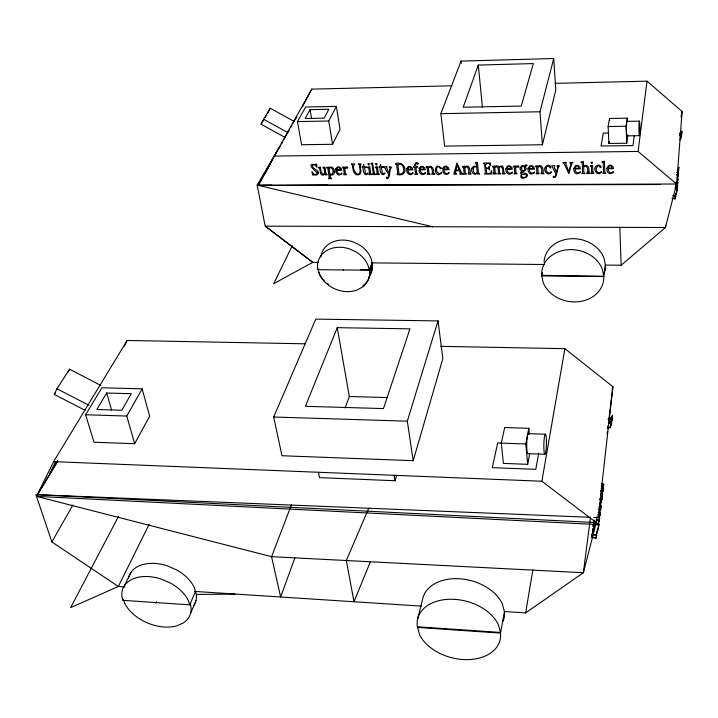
<?xml version="1.0" encoding="UTF-8"?>
<svg xmlns="http://www.w3.org/2000/svg" width="718" height="718" viewBox="0 0 718 718"><rect width="100%" height="100%" fill="white"/><g stroke="black" fill="none" stroke-linecap="round" stroke-linejoin="round"><path stroke-width="1.08" d="M596.084 536.858L595.895 538.329L591.668 537.414L592.718 530.79L593.93 528.125M675.108 197.737L675.037 198.913L671.967 198.321M675.162 188.52L677.209 188.915L677.343 188.43L675.315 187.757M675.315 186.357L677.361 186.743L677.487 186.24L677.586 185.002L675.539 184.607M675.53 183.575L677.568 183.97L677.702 183.449L677.774 182.426L675.746 182.04M677.254 179.177L678.519 172.634L676.509 172.248M679.74 135.603L681.561 135.558L681.633 134.535L679.91 134.212M679.901 133.521L681.714 133.485L681.777 132.597L680.063 132.274M676.535 185.621L682.1 111.514L647.008 81.161L555.068 83.351M675.037 198.913L675.683 196.229L672.613 195.637M611.781 419.294L611.987 418.235M542.422 272.535L541.713 275.891L543.14 282.38A31.188 25.821 9.5 0 0 577.972 301.748A31.188 25.821 9.5 0 0 603.73 276.78L605.373 265.068L621.169 265.22L665.46 227.516L665.658 225.281M681.463 135.926L679.766 135.334M681.624 133.844L680.817 137.273M677.361 186.743L676.643 189.283M677.568 183.97L676.76 186.868M598.453 509.654L600.544 510.103L601.056 505.122L600.553 506.522M440.637 346.345L564.904 348.67L612.903 386.706L598.238 517.624L593.759 517.445M680.511 136.779L680.476 137.353L680.646 136.77M677.774 182.426L677.28 184.643M601.54 498.893L601.594 498.436L600.086 505.526M608.236 427.416L610.076 427.811L610.847 424.392M598.291 528.843L598.965 524.041L595.787 523.359M596.084 520.209L599.252 520.891L599.404 520.299L599.692 517.92L596.523 517.238M597.789 515.084L599.889 515.542L600.042 514.941L600.284 512.975L598.184 512.526M599.701 499.369L601.774 499.809L601.926 499.216L602.519 494.28L600.454 493.84M600.706 491.103L602.77 491.543L603.201 488.599L601.145 488.159M601.289 486.337L603.344 486.777L603.497 486.176L603.739 484.138L601.693 483.699M608.595 423.432L611.485 423.584L611.709 421.717L608.927 421.134M608.128 419.438L611.835 420.209L612.14 418.154L609.358 417.58M599.88 505.508L600.131 503.39M595.895 538.329L596.685 535.081L592.449 534.165L592.036 535.296L594.477 524.131M600.813 500.697L600.517 502.115M677.451 185.657L677.586 185.002M417.4 626.778L500.536 632.45L498.4 624.813A42.506 28.864 14.4 0 0 449.863 599.261A42.506 28.864 14.4 0 0 417.329 626.554L419.662 634.9A42.533 28.864 14.4 0 0 467.732 659.636A42.533 28.864 14.4 0 0 500.482 633.321L504.422 611.512L525.63 612.885L583.375 572.722L596.281 522.596L596.954 517.068M607.087 434.21L607.356 432.003M607.76 428.682L608.173 425.37M608.442 423.162L612.903 386.706M591.668 537.414L592.449 534.165M611.386 424.015L611.44 423.539L610.076 427.811M280.307 145.566L257.197 185.091L265.184 226.152L665.46 227.516L676.518 184.014L638.105 151.444L647.008 81.161M599.252 520.891L599.35 520.083L598.22 524.472M590.474 517.104L583.375 572.722L271.575 556.674L36.492 496.362L53.608 461.647L127.167 340.467L305.177 343.805M611.835 420.209L611.915 419.554L609.142 418.971M603.344 486.777L603.452 485.942L602.905 488.339M600.544 510.103L600.643 509.295M601.774 499.809L601.881 499.019L600.374 504.898M599.889 515.542L599.997 514.734L599.243 517.678M634.254 135.855L632.962 145.566L601.047 145.996L603.273 133.108L608.685 133.018M680.467 136.725L680.386 137.793L680.709 136.716M593.436 523.925L593.328 525.352L593.831 523.763M602.034 497.709L602.106 496.102M627.37 121.306L627.263 118.147L609.501 118.461L608.146 126.539L608.9 143.483L626.706 143.232L627.873 135.029M612.14 418.154L611.718 420.308M600.06 504.61L600.167 503.856M596.308 535.395L598.471 526.339M626.706 143.232L626.078 126.242L627.263 118.147M596.272 535.188L597.134 530.907M593.382 523.817L593.086 526.707L594.01 523.566M608.9 143.483L609.232 141.437M525.63 612.885L532.9 569.751M57.835 461.01L36.492 496.362L596.38 524.481L596.281 522.596L541.857 481.231L564.904 348.67M538.742 453.076L535.799 469.33L492.279 467.66L497.7 442.943L500.976 443.06M593.544 523.296L593.813 521.905M597.726 524.203L597.852 523.53M612.095 417.777L612.328 416.117L612.068 416.943M529.319 433.627L528.834 428.305L504.673 427.533L501.299 443.123L503.417 463.397L527.676 464.313L529.669 453.785M594.046 527.918L594.666 523.673M599.144 512.679L599.297 511.916M527.676 464.313L525.8 443.966L528.834 428.305M681.023 117.025L682.1 111.514M593.544 522.937L594.163 520.083M601.971 498.059L601.02 501.9M597.726 523.844L597.995 522.812M362.913 285.809A26.692 21.585 22.9 0 0 370.255 271.009L371.996 262.896L544.127 264.493M611.915 419.554L611.539 421.304M610.749 424.85L610.453 426.178L611.189 423.907M680.736 137.623L680.502 138.673L680.754 137.829M678.492 169.385L678.923 167.285L678.043 171.342M601.576 493.966L602.249 490.986M602.698 489.003L603.739 484.138M258.058 185.415L660.039 184.526M612.05 416.655L612.445 415.291L611.79 419.312M602.833 490.403L603.201 488.599M676.769 191.814L677.164 189.471L676.688 190.934M598.345 520.981L598.579 520.003M598.175 529.049L597.726 530.548M542.404 144.758L555.804 90.001L553.722 58.526L461.037 61.102L440.879 113.677L444.63 146.122L542.404 144.758L539.99 111.766L553.722 58.526M612.104 389.91L612.634 387.774M677.307 186.321L676.715 188.663M417.634 618.97L422.803 598.417A41.832 28.765 14.3 0 1 459.888 578.789A41.832 28.765 14.3 0 1 502.331 603.91L504.485 611.736A41.832 28.765 14.3 0 1 503.094 621.33M681.777 132.597L680.197 139.983L681.49 135.657M681.633 134.535L680.87 137.443M677.612 181.546L677.963 178.585L677.379 180.281M611.709 421.717L611.314 423.503M677.514 181.582L677.9 179.276L677.487 180.281M677.379 177.49L677.792 175.856L677.451 178.064L678.187 174.07M676.697 190.737L677.361 188.143M600.392 510.301L600.93 506.235L600.598 506.971M594.109 522.695L594.549 520.981M594.253 522.641L594.719 520.801M602.77 491.543L602.923 490.95L600.858 490.511M599.638 513.235L600.347 509.995M599.099 517.965L600.284 512.975M602.124 495.833L602.519 494.28M599.692 517.92L598.031 524.67M598.444 526.052L598.965 524.041M611.359 419.213L611.61 418.423L611.449 420.183L611.404 419.509M675.683 196.229L675.27 197.531M596.685 535.081L596.29 536.247M602.842 490.95L601.801 494.307M413.209 460.678L442.853 358.614L438.025 320.91L315.776 319.124L273.684 417.014L281.977 455.742L413.209 460.678L407.312 421.179L438.025 320.91M678.169 172.419L678.743 169.636L678.124 172.167M318.424 472.157L319.51 477.641L395.026 480.737L396.632 475.388M602.456 491.642L601.774 493.787M676.661 192.218L675.234 196.75L677.209 188.915M681.023 134.176L681.032 134.49M478.296 65.069L463.2 107.233L521.259 106.058L533.321 63.579L478.296 65.069L482.424 107.314M294.838 557.994L280.648 597.017L271.575 556.674L291.499 504.646M345.125 407.95L349.334 396.507L337.245 327.677L409.951 328.835L383.484 408.587L305.401 406.307L337.245 327.677M369.097 270.219L368.549 266.934A26.745 21.612 22.9 0 0 356.02 251.892L349.612 248.94A26.745 21.612 22.9 0 0 317.491 267.087L317.993 269.681L369.097 270.219L371.996 262.896L372.445 265.552A27.383 23.254 -0.1 0 1 368.935 277.184M370.479 561.476L353.992 601.747L346.309 560.525L368.792 508.111M343.312 270.255L343.644 269.465M190.593 613.262L195.951 600.778M189.714 604.843L188.61 601.083A36.08 23.461 22.8 0 0 170.426 583.07L161.676 579.229A36.08 23.461 22.8 0 0 122.024 597.403L122.993 600.356L189.714 604.843L195.484 591.497M317.993 269.681L318.209 269.196M155.914 603.147L156.569 601.702M85.092 410.301L54.281 394.424L56.955 388.761L69.574 369.214L100.861 385.431M68.237 372.023L69.574 369.214M122.993 600.356L123.424 599.485L124.645 603.192A36.053 23.461 22.8 0 0 176.574 625.89L183.117 623.053A36.053 23.461 22.8 0 0 190.97 606.925L190.099 603.955M292.28 245.709L273.657 283.718L312.743 262.339L318.334 262.393M124.573 585.403L131.017 572.291M55.672 461.575L49.398 474.275L57.485 460.893M149.173 524.257L118.335 586.489L70.642 607.643L118.542 516.341M124.196 346.39L127.167 340.467M332.569 144.282L340.045 129.366L336.383 106.372L305.626 107.009L297.467 121.584L301.569 144.731L332.569 144.282L328.754 121.01L336.383 106.372M285.208 137.506L261.029 124.214L263.587 119.242L270.228 108.247L294.12 121.432M267.688 113.184L270.228 108.247M271.79 185.118L257.977 185.28L311.765 89.131L451.918 85.801M264.996 173.505L273.19 158.337M295.834 118.371L296.803 116.549M302.359 106.794L311.765 89.131M134.679 443.706L149.658 416.18L142.155 388.851L101.902 387.765L85.604 414.753L94.004 442.225L134.679 443.706L126.772 416.054L142.155 388.851M310.059 109.63L305.15 118.515L324.15 118.156L328.862 109.244L310.059 109.63L311.567 118.47M274.285 156.389L279.76 146.687M281.402 143.779L282.497 141.832M283.592 139.893L289.076 130.191M290.718 127.283L291.813 125.336M292.908 123.397L296.74 116.603M268.245 167.752L258.345 185.415L257.367 185.415M269.286 166.037L270.399 163.919M125.067 586.902L118.335 586.489L51.884 541.955L72.886 505.014M281.429 143.636L282.56 141.706M106.65 393.024L96.831 409.493L121.809 410.265L131.286 393.715L106.65 393.024L111.622 410.032M261.029 124.214L263.802 119.619M264.915 117.779L266.028 115.939M57.602 461.18L37.318 494.693L589.281 517.256M54.281 394.424L55.483 392.558M258.3 185.504L327.623 185.181M440.879 113.677L539.99 111.766M297.467 121.584L328.754 121.01M664.823 227.525L665.46 227.516M626.994 121.369L639.469 121.154A7.279 0.476 -89.9 0 1 639.801 132.489A7.279 0.476 -89.9 0 1 638.984 131.591A7.279 0.476 -89.9 0 1 639.469 121.154M608.146 126.539L626.078 126.242M626.904 135.864L639.37 135.675M273.935 156.066L638.105 151.444M128.576 577.909A35.703 23.434 22.9 0 1 167.797 566.026L176.457 569.841A35.703 23.434 22.9 0 1 194.398 587.746L196.346 594.468L234.957 594.055M257.259 185.415L676.518 184.014M360.607 269.609L369.303 269.699L369.743 272.301A26.728 21.603 22.9 0 1 362.402 287.11L357.115 289.991A26.728 21.603 22.9 0 1 318.846 272.418M541.713 275.891L603.694 276.583M349.334 396.507L387.37 397.548M273.684 417.014L407.312 421.179M85.604 414.753L126.772 416.054M528.538 433.672L545.527 434.228A10.079 1.283 -88.7 0 1 546.039 450.258A10.079 1.283 -88.7 0 1 543.876 448.211A10.079 1.283 -88.7 0 1 545.527 434.228M501.299 443.123L525.8 443.966M527.748 453.641L544.783 454.252M53.608 461.647L541.857 481.231M596.281 522.596L35.9 494.621L51.884 541.955M194.461 591.408L421.43 606.127M417.248 627.406L500.419 633.088M265.382 226.152L312.743 262.339L265.418 226.332M679.937 133.153L681.714 133.485M679.829 135.235L681.561 135.558M676.302 174.842L678.322 175.219M675.647 182.426L677.675 182.812M675.665 183.063L677.702 183.449M675.441 185.845L677.487 186.24M675.288 188.035L677.343 188.43M673.619 196.05L675.665 196.445M609.286 417.894L612.059 418.477M608.236 419.007L611.942 419.788M608.702 423.01L611.485 423.584M607.338 427.004L609.187 427.389M601.442 485.736L603.497 486.176M599.853 498.768L601.926 499.216M598.911 506.576L600.993 507.025M598.606 509.053L600.697 509.502M597.941 514.483L600.042 514.941M596.236 519.617L599.404 520.299M595.725 523.907L598.902 524.589M595.581 524.445L598.758 525.136M592.404 534.587L596.631 535.502M593.849 537.315L595.958 537.773M257.197 185.091L432.55 226.726M56.955 388.761L88.888 405.239M263.587 119.242L287.828 132.579M318.218 269.169L318.846 272.526A27.383 23.254 -0.1 0 0 324.608 281.276M369.815 268.406L370.255 271.009M394.146 475.271L395.026 480.737M461.037 61.102L461.27 63.319M609.501 118.461L609.591 120.57M619.822 227.355L621.169 265.22M196.346 594.468A35.703 23.434 22.9 0 1 193.86 605.436M528.116 453.579A10.052 1.4 -88.6 0 1 526.77 442.539A10.052 1.4 -88.6 0 1 528.879 434.318M603.605 274.653A30.811 25.651 9.3 0 0 605.409 265.265L604.125 258.525A30.811 25.651 9.3 0 0 570.801 238.744A30.811 25.651 9.3 0 0 544.065 262.07M320.874 256.972A26.539 21.531 22.9 0 1 352.682 241.733L359.045 244.667A26.539 21.531 22.9 0 1 371.457 259.629L372.427 265.489A26.539 21.531 22.9 0 1 369.662 275.38M328.584 284.391A27.383 23.254 -0.1 0 1 327.004 283.296M627.173 135.119A7.261 0.53 -89.9 0 1 626.41 129.087A7.261 0.53 -89.9 0 1 627.128 121.755M603.21 162.367L603.533 172.141L602.752 173.442L605.786 173.424L605.759 172.769L604.825 172.823L604.412 161.308L602.124 161.765L602.151 162.439L603.21 162.367M554.242 176.924L555.113 176.556L555.965 173.846L551.675 165.75L554.718 165.732L554.161 167.357L556.441 172.069L558.065 166.298L557.051 166.37L557.015 165.714L559.322 165.705L559.349 166.181C556.333 167.958 557.653 180.299 553.022 177.014L553.632 176.251L554.242 176.924M588.787 171.817L588.778 172.903L589.711 172.85L589.738 173.505L586.723 173.523L586.696 173.038C589.137 171.629 587.1 163.363 583.662 167.132L583.878 172.93L584.811 172.876L584.847 173.532L581.831 173.541L582.603 172.239L582.199 162.51L581.149 162.582L581.113 161.909L583.375 161.46L583.626 166.352C587.216 162.896 589.972 168.533 588.787 171.817M592.906 171.799L592.897 172.885L593.831 172.832L593.858 173.487L590.833 173.496L591.605 172.203L591.435 166.379L590.384 166.45L590.349 165.777L592.601 165.328L592.906 171.799M546.174 168.515C545.231 171.467 549.126 175.093 551.128 171.764L551.532 172.078C547.663 178.136 540.986 167.985 547.197 165.678C549.791 163.462 552.492 169.753 549.719 167.599C550.239 165.086 545.608 166.163 546.174 168.515M317.275 172.571L316.378 174.357L314.583 174.321A2.54 2.127 27.6 0 1 313.272 173.406L311.989 171.773L312.626 175.021L313.326 175.021L313.147 174.366L314.367 174.941A4.263 3.572 27.7 0 0 316.602 175.03C322.974 170.866 311.1 169.295 312.465 165.077L314.681 164.754L317.051 167.411L316.485 164.036L315.794 164.036L315.956 164.7C305.5 162.636 314.215 170.292 317.275 172.571M368.038 163.955C368.944 167.491 370.326 161.918 368.038 163.955M473.126 168.631L473.386 171.467L474.661 173.325A1.562 1.355 17.1 0 0 476.043 173.487L477.228 172.517L476.707 167.132L474.58 166.657L473.126 168.631M375.711 163.901C376.609 167.447 378.009 161.864 375.711 163.901M386.481 167.626L389.129 172.957L390.251 167.339L389.3 167.411L389.21 166.773L391.463 167.222C388.797 170.184 390.664 175.569 387.944 178.585L386.634 178.45L386.338 177.238L387.908 177.768L388.815 174.689L384.157 166.809L387.038 166.791L386.481 167.626M505.822 168.936L506.01 171.18L507.061 173.047A3.105 2.701 14.3 0 0 509.672 174.16L512.087 173.146L512.284 172.033C510.399 174.986 506.639 172.338 507.231 169.367L512.32 169.242L511.772 167.33L509.888 165.858A3.025 2.63 14.3 0 0 507.24 166.361L505.822 168.936M418.334 163.686L417.553 164.341L416.539 163.103L415.632 164.251L415.866 166.603L417.759 166.594L417.831 167.204L415.946 167.258L416.709 173.792L417.589 173.738L417.661 174.375L414.807 174.384L415.435 173.128L414.735 167.285L413.586 167.321L413.505 166.621C415.157 166.738 414.492 160.222 418.145 163.183L418.334 163.686M491.247 170.938C491.902 173.693 488.437 173.63 486.669 173.442L486.265 168.622L488.491 168.658L489.622 169.942L489.317 166.63L488.68 166.639L488.904 167.994L486.203 167.994C483.178 163.677 489.766 161.415 490.268 165.741L490.744 165.741L490.421 162.977L483.492 163.022L483.564 163.713L484.587 163.65L485.368 172.715L484.533 174.034L491.929 173.998L491.74 170.938L491.247 170.938M360.248 170.839C358.812 180.155 350.474 167.249 354.566 164.413L354.495 163.901L351.398 163.919L351.506 164.584L352.484 164.53C352.269 168.703 354.118 177.66 360.068 174.124C362.752 171.458 358.345 166.217 361.019 164.368L360.939 163.857L358.372 163.875L358.47 164.557L359.44 164.485L360.248 170.839M441.184 168.12C440.017 170.767 439.802 164.7 437.316 167.195C434.561 169.744 438.689 176.448 441.453 172.356L441.857 172.661C433.771 181.115 433.151 159.576 441.184 168.12M527.981 168.811L528.152 171.055L529.184 172.93A3.123 2.71 12.4 0 0 531.805 174.052L534.255 173.038L534.461 171.916C532.55 174.869 528.771 172.248 529.399 169.242L534.515 169.116L533.986 167.195L532.101 165.723A3.034 2.648 12.5 0 0 529.435 166.226L527.981 168.811M596.308 168.227C595.285 171.234 599.225 174.833 601.271 171.494L601.675 171.817C597.654 177.947 591.04 167.635 597.412 165.364C600.068 163.112 602.716 169.475 599.934 167.294L599.862 166.235L597.879 165.894L596.308 168.227M521.447 167.59L522.004 170.346L524.005 170.875C525.639 169.654 524.58 165.49 522.21 166.397L521.447 167.59M521.439 175.354L521.636 176.493C522.749 178.082 526.824 177.858 526.447 175.425A1.185 1.023 12.9 0 0 525.72 174.698L522.121 174.241L521.439 175.354M520.083 167.967L520.2 169.601L521.699 171.225L520.37 172.858L521.474 174.097C517.05 183.584 537.306 173.953 521.439 172.706C522.139 171.055 528.852 170.633 525.244 166.648L525.702 165.705L526.258 165.993C528.969 165.795 524.831 163.264 524.759 166.253L523.835 165.822A2.764 2.414 13.2 0 0 521.412 166.082L520.083 167.967M329.203 177.472L328.647 178.71L331.42 178.692L331.312 178.073L330.468 178.118L329.948 174.555L330.765 174.932A2.899 2.432 26.8 0 0 333.287 174.492C336.76 171.853 332.524 164.395 328.853 167.832L328.664 166.998L326.726 167.429L326.834 168.075L327.794 168.003L329.203 177.472M681.903 131.223L681.202 134.033L681.903 131.223M344.254 173.505L343.68 174.743L346.48 174.734L346.39 174.106L345.529 174.151L344.828 169.331C345.304 166.172 347.234 169.52 347.844 167.761C347.422 165.966 344.963 167.079 344.676 168.425L344.371 166.899L342.414 167.33L342.513 167.958L343.482 167.913L344.254 173.505M573.79 168.542L573.915 170.812L574.93 172.697A3.15 2.746 8.5 0 0 577.559 173.819L580.063 172.796L580.297 171.674C578.367 174.627 574.517 172.042 575.217 168.972L580.422 168.847L579.92 166.917L578.035 165.427A3.069 2.675 8.5 0 0 575.324 165.939L573.79 168.542M460.417 172.894L459.717 174.16L462.966 174.142L462.895 173.46L461.934 173.523L456.935 162.905L453.821 174.187L456.477 174.178L456.406 173.487L455.302 173.559L455.858 170.803L459.547 170.696L460.417 172.894M369.483 173.37L368.89 174.618L371.7 174.6L371.61 173.971L370.748 174.025L369.752 166.738L367.697 167.168L367.796 167.824L368.765 167.752L369.483 173.37M373.225 173.352L372.624 174.6L375.442 174.582L375.352 173.953L374.491 174.007L372.57 162.923L370.892 163.354L370.991 164L371.96 163.937L373.225 173.352M333.161 171.898L332.111 174.321L329.84 173.855L328.979 168.524C331.016 166.002 333.565 169.744 333.161 171.898M377.121 173.325L376.528 174.582L379.346 174.564L379.257 173.935L378.395 173.98L377.426 166.693L375.361 167.123L375.451 167.779L376.429 167.707L377.121 173.325M606.836 168.344L606.925 170.624L607.922 172.526A3.177 2.764 5.7 0 0 610.56 173.657L613.109 172.625L613.36 171.494C611.404 174.447 607.509 171.907 608.272 168.784L613.522 168.658L613.046 166.72L611.171 165.221A3.096 2.692 5.7 0 0 608.415 165.732L606.836 168.344M592.942 528.852L592.485 530.988L592.942 528.852M336.975 168.721L336.886 169.699L340.377 169.681L339.219 167.608L337.81 167.59L336.975 168.721M432.353 173.038L431.706 174.303L434.587 174.286L434.507 173.648L433.627 173.702C434.408 170.615 432.245 163.65 428.278 167.321L428.107 166.37L426.088 166.809L426.169 167.465L427.156 167.393L427.722 173.074L427.084 174.321L429.947 174.312L429.876 173.675L428.996 173.72L428.386 168.093C431.33 164.799 432.855 170.758 432.353 173.038M565.587 163.489L568.827 171.512L571.151 163.067L570.02 163.139L569.975 162.43L572.982 162.412L571.725 163.785L568.88 173.765L563.872 163.148L563.047 163.183L563.011 162.483L566.43 162.456L565.587 163.489M397.898 164.628L398.966 173.846C406.693 175.56 404.171 161.595 397.898 164.628M468.773 172.85L468.109 174.115L471.017 174.106L470.945 173.46L470.057 173.514C470.927 170.381 468.773 163.399 464.752 167.097L464.6 166.145L462.545 166.576L462.607 167.24L463.613 167.168L464.088 172.885L463.424 174.142L466.323 174.124L466.26 173.487L465.372 173.541L464.842 167.868C467.84 164.557 469.339 170.534 468.773 172.85M591.058 162.439C591.731 166.118 593.66 160.302 591.058 162.439M397.682 173.173L396.919 174.474C409.439 177.759 406.262 159.782 395.483 163.623L395.573 164.305L396.569 164.234L397.682 173.173M408.075 168.29L407.959 169.286L411.531 169.268L410.409 167.168L408.964 167.15L408.075 168.29M493.984 172.715L493.293 173.989L496.228 173.971L496.165 173.334L495.267 173.388L494.774 167.42C498.561 164.44 499.207 172.401 497.691 173.971L500.625 173.953L500.572 173.307L499.665 173.361L499.091 167.438C502.878 164.404 503.776 172.329 502.124 173.944L505.059 173.935L505.005 173.289L504.108 173.343L503.04 166.657A1.903 1.66 15 0 0 501.711 165.867L498.813 166.89L498.445 166.441A2.172 1.885 15.4 0 0 497.403 165.912A2.468 2.145 15.4 0 0 495.653 166.1L494.702 166.791L494.576 165.957L492.494 166.388L492.557 167.052L493.571 166.989L493.984 172.715M420.434 168.218L420.308 169.215L423.889 169.197L422.785 167.088L421.331 167.07L420.434 168.218M675.306 195.323L675.665 193.914L675.306 195.323M514.689 172.607L513.98 173.891L516.951 173.873L516.897 173.226L515.991 173.28L515.632 168.326C516.341 165.086 518.172 168.488 518.943 166.702C518.558 164.799 515.946 166.073 515.542 167.393L515.345 165.822L513.253 166.262L513.298 166.908L514.33 166.854L514.689 172.607M444.173 168.075L444.029 169.071L447.646 169.053L446.551 166.944L445.088 166.926L444.173 168.075M541.668 172.464L540.941 173.747L543.921 173.738L543.876 173.083L542.961 173.137C544.02 169.915 541.875 162.896 537.746 166.648L537.62 165.678L535.502 166.127L535.547 166.791L536.579 166.72L536.876 172.508L536.149 173.774L539.119 173.756L539.074 173.11L538.159 173.164L537.818 167.429C540.905 164.072 542.368 170.076 541.668 172.464M611.772 418.118L611.619 419.016L611.808 418.118M507.393 167.689L507.222 168.703L510.911 168.685L509.852 166.549L508.362 166.531L507.393 167.689M335.755 168.954L335.925 172.114L337.065 173.927A3.025 2.549 26.3 0 0 339.614 175.012L341.831 174.025L341.93 172.948C340.161 175.883 336.607 173.074 336.948 170.346L341.75 170.229L341.095 168.371L339.201 166.935A2.944 2.486 26.5 0 0 336.733 167.429L335.755 168.954M529.579 167.563L529.39 168.577L533.106 168.55L532.065 166.414L530.566 166.397L529.579 167.563M575.432 167.285L575.226 168.308L578.995 168.281L577.981 166.127L576.455 166.109L575.432 167.285M456.163 169.367L456.002 170.13L459.287 170.112L457.115 165.203L456.163 169.367M363.595 164.763L363.129 166.271L362.105 166.944L362.204 167.608L363.263 167.59C362.294 170.058 365.085 178.037 368.047 173.406L367.625 173.074L366.44 173.998L365.543 173.478L364.475 167.563L366.79 167.518L366.71 166.917L364.385 166.926L363.595 164.763M406.819 168.533L406.891 171.719L407.995 173.559A3.051 2.612 21.9 0 0 410.57 174.653L412.868 173.657L413.012 172.562C411.19 175.506 407.555 172.769 407.995 169.942L412.913 169.816L412.303 167.94L410.409 166.486A2.971 2.549 22.1 0 0 407.869 166.98L406.819 168.533M380.531 164.655L380.046 166.163L379.014 166.836L379.104 167.5L380.172 167.482C379.176 169.978 381.949 177.956 384.947 173.316L384.525 172.984L383.322 173.909L382.425 173.397L381.393 167.456L383.726 167.411L383.645 166.809L381.312 166.827L380.531 164.655M419.168 168.461L419.222 171.656L420.317 173.496A3.06 2.63 21.1 0 0 422.893 174.591L425.209 173.594L425.361 172.499C423.53 175.443 419.877 172.715 420.344 169.87L425.28 169.744L424.679 167.859L422.785 166.414A2.98 2.558 21.2 0 0 420.236 166.908L419.168 168.461M608.514 167.079L608.29 168.111L612.095 168.084L611.108 165.921L609.564 165.903L608.514 167.079M442.898 168.317L442.916 171.521L443.993 173.37A3.069 2.648 19.3 0 0 446.587 174.474L448.929 173.478L449.091 172.374C447.242 175.318 443.562 172.616 444.056 169.735L449.037 169.61L448.454 167.716L446.56 166.262A2.989 2.576 19.4 0 0 443.984 166.756L442.898 168.317M471.923 168.138C470.209 171.369 474.356 176.556 477.326 173.253L477.506 174.07L479.552 174.061L479.489 173.406L478.475 173.469L477.443 162.196L475.289 162.636L475.352 163.3L476.366 163.228L476.635 166.414L473.925 166.127L471.923 168.138M324.778 173.128C321.646 177.122 320.264 168.909 320.56 167.052L318.55 167.482L318.648 168.111L319.582 168.057L320.533 173.334L321.888 174.914A2.396 2.01 27.2 0 0 324.042 174.77L324.949 173.927L325.2 174.842L327.139 174.824L327.04 174.187L326.071 174.25L324.958 167.025L322.938 167.456L323.037 168.084L324.015 168.03L324.778 173.128M603.739 276.242L541.74 275.353A31.179 25.812 9.5 0 1 567.408 249.774A31.179 25.812 9.5 0 1 602.474 269.654L603.739 276.242M610.704 421.843L608.846 421.457L610.704 421.861"/></g></svg>
